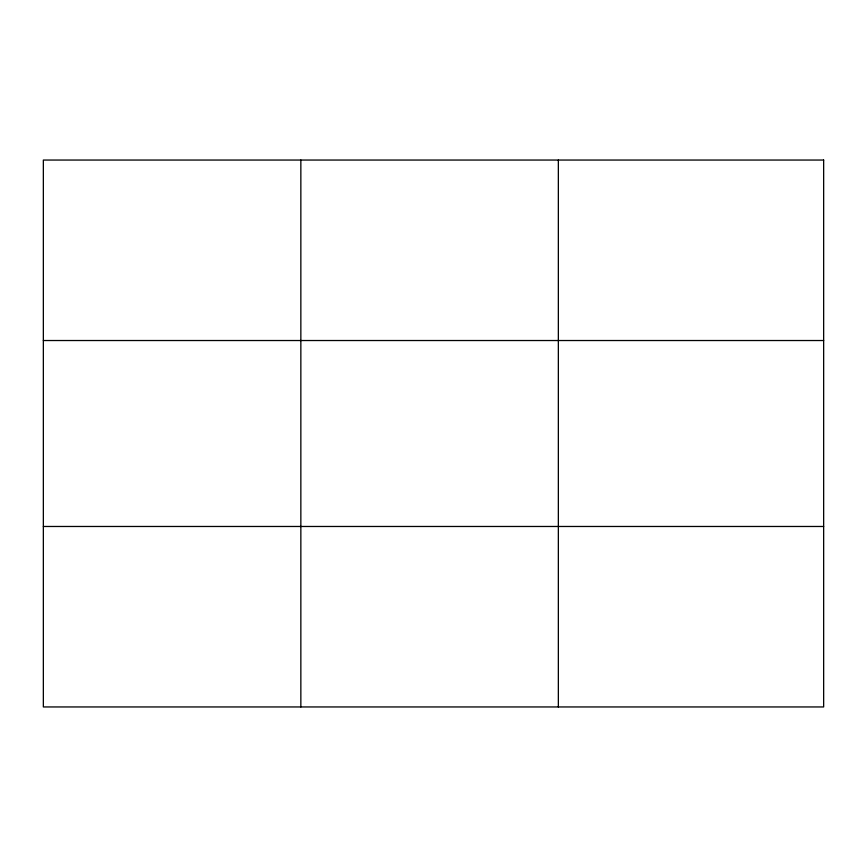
<?xml version="1.0" encoding="UTF-8"?>
<svg xmlns="http://www.w3.org/2000/svg" width="867" height="867" viewBox="0 0 867 867"><rect width="100%" height="100%" fill="white"/><g stroke="black" fill="none" stroke-linecap="round" stroke-linejoin="round"><path stroke-width="1.3" d="M300.849 706.952L300.849 160.048M558.348 706.952L558.348 160.048M43.35 340.525L823.65 340.525M43.35 526.475L823.65 526.475M823.65 160.048L823.65 706.952L43.35 706.952L43.35 160.048L823.65 160.048"/></g></svg>
